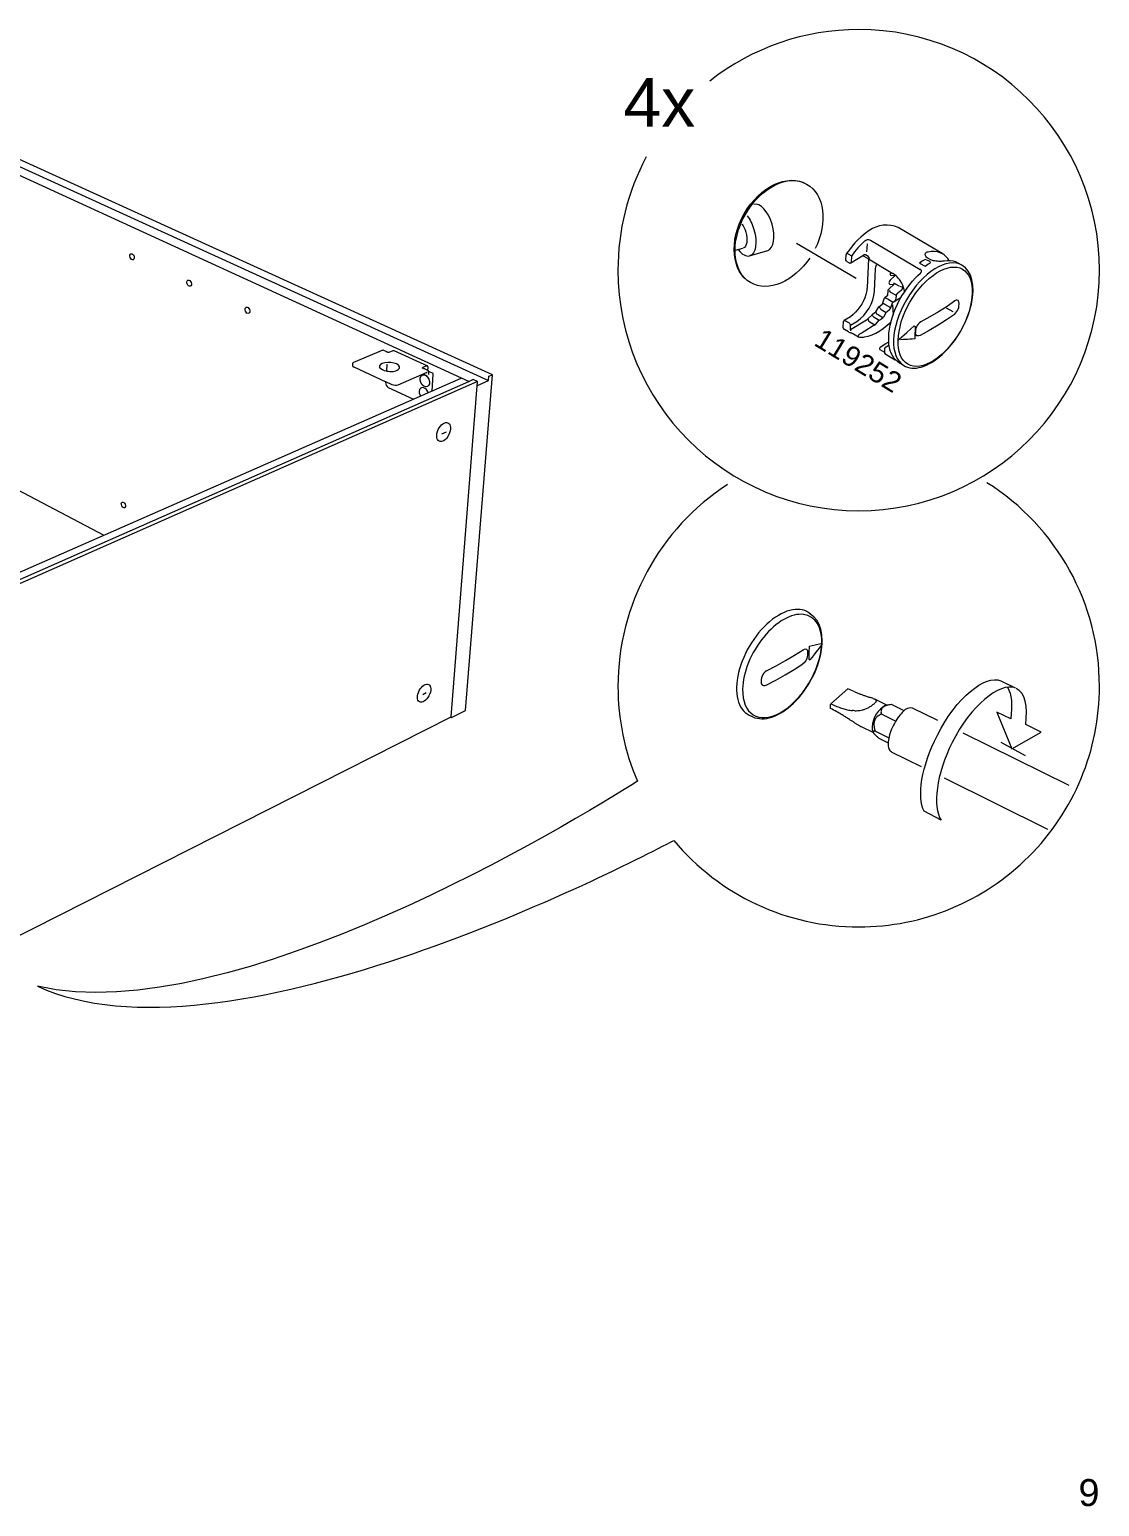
# Model space of a CAD drawing. Header units: metres. Extents: x -11.5 to 7.4, y -3.8 to 5.9.
# Drawn here: x 5.7458 to 6.094, y 0.7025 to 1.1835 of the extents above; entities that cross this region are included whole.
import ezdxf

# ---------------------------------------------------------------- set-up
doc = ezdxf.new("R2010")
doc.units = ezdxf.units.M
doc.header["$MEASUREMENT"] = 0
doc.layers.add('PDF7_Geometry_Num_Penna__7_Num_Penna__7', color=7, linetype='Continuous', lineweight=18)
doc.layers.add('PDF7_Text_Num_Penna__7_Num_Penna__7', color=7, linetype='Continuous', lineweight=18)
doc.styles.add('GENERATED_STYLE_1', font='')
doc.styles.get('GENERATED_STYLE_1').set_extended_font_data('Arial')

msp = doc.modelspace()

# ---------------------------------------------------------------- linework, layer by layer
at = {"layer": 'PDF7_Geometry_Num_Penna__7_Num_Penna__7', "color": 7, "linetype": 'Continuous', "lineweight": 18, "flags": 128}
for points in [[(5.946512704695021, 1.142033873789027, 0.1236254242440919), (5.937314878332099, 1.10516885796177, 0.4142050799623641), (6.015669007546389, 1.026814728747484, 0.4142050799623644), (6.094023136760676, 1.105168857961772, 0.4142024474527842), (6.015669007546389, 1.183521758669801, 0.1689225049096438), (5.967231462757095, 1.166758790762479)], [(6.045054385864891, 1.108368133962082), (6.04468214846834, 1.108909905222408), (6.044135463182977, 1.109545042958434), (6.043513839015803, 1.110091728243796), (6.042832018041926, 1.110567160166121), (6.028474465390195, 1.119004541154577, 0.2657861625335912), (6.019112264889785, 1.11803156419726), (6.018185971170317, 1.11740011198001), (6.017249849400777, 1.116678978805837), (6.01632232717505, 1.115874307206036), (6.015436574162139, 1.115036465937234), (6.014459911686043, 1.114025405285879), (6.013489391741244, 1.112923435171342), (6.012617152297185, 1.11178092435025), (6.011724151097344, 1.110567160166121), (6.011677467859492, 1.11052170543453), (6.011677467859492, 1.110481164727974), (6.011640612671716, 1.11039271227731), (6.011592700927604, 1.110350943064494), (6.011592700927604, 1.110264947626348), (6.011592700927604, 1.110183866213239)], [(6.018816194881305, 1.108790985816514), (6.018383760678054, 1.099539105178182), (6.018383760678054, 1.099290946913816), (6.018350591009055, 1.098913795492228), (6.018303907771203, 1.098481361288976), (6.018219140839317, 1.098066126173353), (6.018087690669578, 1.097643520020175), (6.017969385516812, 1.097221036717623, -0.1704700064880603), (6.012943689260892, 1.08999938552331), (6.010915425426886, 1.08873893810133), (6.011046875596625, 1.08873893810133), (6.011211495435363, 1.088695940382256)], [(6.019997403649564, 1.090635874616221), (6.018685358964698, 1.089247662543281), (6.018434743687813, 1.089078128679506), (6.018185602618439, 1.088908963367608), (6.012943566410264, 1.085700105018475), (6.012990372498741, 1.087218907306772), (6.015103403264634, 1.08848304024753, 0.219470880287222), (6.020844335864684, 1.098364284642471), (6.021170627127137, 1.105586058687408), (6.02125048003399, 1.106259280117473), (6.021513380373467, 1.106885818309685), (6.021632545480612, 1.107145033130384)], [(5.851275582511887, 1.075049201452122), (5.85115641740474, 1.074991461657937), (5.851061822422778, 1.074922665307421), (5.850984426528447, 1.074846497919346), (5.850943885821893, 1.074769102025015), (5.850918087190447, 1.074684335093127), (5.850884548969571, 1.074095880594952), (5.850893148513384, 1.074009885156805), (5.850926318182385, 1.073933717768733), (5.85098528648283, 1.073850179343105), (5.851061453870901, 1.073771554942513), (5.851173247940492, 1.073705215604513), (5.851291921645135, 1.073636664955248), (5.861703512192188, 1.06878775075003), (5.861686313104558, 1.06859364676107, 0.2830225421518221), (5.862564203677412, 1.066989831839633), (5.87078536756424, 1.063156892310807)], [(5.86208680614507, 1.074505587432409), (5.861933242862666, 1.072290590646999, -0.2310538122046976), (5.859718246077252, 1.073542192823908)], [(5.875137842390101, 1.071848082692422), (5.865698737397858, 1.06773123536709, -0.1787067688435858), (5.863825265352521, 1.067791432173786), (5.861703635042815, 1.06878775075003)], [(5.973016498731855, 1.035339702232222, 0.2543394732888679), (5.937314878332099, 0.9696035608065827, 0.1021142105710633), (5.943663798679845, 0.9386796012490093)], [(5.955484485906249, 0.919441438930571, 0.2230812449287682), (6.015669007546387, 0.8912484487872856, 0.414213591890545), (6.094023136760676, 0.9696038065078341, 0.2580072516296965), (6.057402593679008, 1.035928402431651)], [(6.01417342402639, 0.9679094506750907, -0.00777031389149754), (6.012146388698643, 0.9688480294571509), (6.006584940863066, 0.9639426039640071, 0.00670039709257004), (6.008130401737189, 0.9632312988399079, 0.01851152391680862), (6.009689376180166, 0.9626342447979175, 0.02181633917647114), (6.011234837054291, 0.9621563558630735, 0.0268438675324901), (6.01279626850978, 0.9618320302106333, 0.00917242232789876), (6.013598483097066, 0.9617214646473036)], [(6.015174656627668, 0.9674893015344317, 0.005733736577219299), (6.016162375660096, 0.9671072360878084, -0.00182623256707919), (6.017126753073599, 0.9667509692726304, 1.374551560082676e-05), (6.01807024588082, 0.9664377001764848)], [(6.01263803690359, 0.9588392661125003, 0.004684893892831767), (6.011599949114535, 0.9594928314424163, 0.003872938233012131), (6.010570460869291, 0.9601328832034799, 0.006227294462806767), (6.009543429636569, 0.9607446793205812, 0.01016643634390468), (6.008521312428881, 0.9613319053124973, 0.01043650347097535), (6.006480763532283, 0.9624068482893327, -0.07131515002369025), (6.006585063713695, 0.9639424811133814)], [(6.0144142112532, 0.961673552903191, 0.01698505104005802), (6.01522379687804, 0.9616919804970809, 0.02057849511075376), (6.016043210552949, 0.9617755189227086, 0.0250654141584424), (6.016975646803715, 0.9619634803803718, 0.03061263714217514), (6.017889655460589, 0.9622644644138854, 0.03230905104008503), (6.018443711783505, 0.962496652096883, 0.01103990954473413), (6.018974426487498, 0.9627681519801756, 0.01042338005877601), (6.01945108691608, 0.9630421088759853, 0.00964832280628381), (6.019892120663147, 0.9633381788844613, 0.01685524942064052), (6.020302441753735, 0.9636403914242342, -0.0004275868822411377), (6.020647652012578, 0.9639229478638596, 0.007130963762087178), (6.02096829214624, 0.9642214748848543)], [(6.030475456385243, 0.9616805553888694), (6.026364751591203, 0.9636886717202229), (6.024539191289973, 0.9634663120873004, 0.2673643559476482), (6.020058460410651, 0.9563789366271225, 0.1457438855713557), (6.020305021616878, 0.9547952692083364), (6.020534752287356, 0.9544058327241585)], [(6.024840543875364, 0.9634978846981621), (6.020871240151761, 0.965469637244242, -0.04909867430311509), (6.021158710616424, 0.9652988748742102)], [(6.023060192604476, 0.9620626208354937, 0.06420436607336437), (6.022934884966027, 0.9615282206127249, 0.05835394442880342), (6.022934884966027, 0.9609913633774365)], [(6.041445771578999, 0.9584549893546104), (6.033230750223467, 0.9625213450726937, 0.2965956427408655), (6.030226069614619, 0.9614661810466316), (6.029839090142957, 0.9611013146876379), (6.029449653658778, 0.960689765090792), (6.029066359705894, 0.9602524168625042), (6.028685522765533, 0.9597646998775851), (6.028309599850203, 0.9592487272487054), (6.027950876022505, 0.9587020419633436), (6.027603208751142, 0.9581393860966125), (6.027271512061148, 0.9575546171172142), (6.026960699977559, 0.9569465065188902), (6.026659715944046, 0.9563236538454563), (6.026391901579533, 0.9557069437033183), (6.026149885846461, 0.9550767199923289), (6.02592998322606, 0.9544587813439316), (6.025743250274653, 0.9538420712017928), (6.025582315954692, 0.9532388746285063), (6.025454551303733, 0.9526528771428486), (6.025358727815512, 0.9520840787448215), (6.025293616983772, 0.9515459930032737), (6.025262904327292, 0.9510373914119494), (6.025265361339809, 0.9505484459207718), (6.025299759515068, 0.9501024981486683), (6.025372241384362, 0.9497032336144153), (6.025470521885103, 0.949333453230385), (6.025608114586138, 0.9490214126405379), (6.025769048906097, 0.9487486842509867), (6.025964381401314, 0.9485275531243245), (6.026185512527981, 0.9483555622480297), (6.026286250041236, 0.9483039649851408)], [(6.014876375307924, 0.9574055993079691, 0.005048106535905668), (6.015647877238729, 0.9569559660170874, 0.0257721987268366), (6.01640463709442, 0.9565517874577978, -0.009300241904968934), (6.016480313079988, 0.9565102639462344), (6.020460673359926, 0.9545335973751188)], [(6.021493355721439, 0.9595417259915342, 0.04341860320237167), (6.02117025857526, 0.9591301763946882, 0.04560439076702046), (6.020909815248306, 0.958669486547473, 0.03972284138830064), (6.020725539309417, 0.9581449143747784, 0.03877549793708829), (6.020629715821199, 0.9575933150643801, 0.03186060720558568), (6.020619887771122, 0.9568660393589106, 0.02866711829295132), (6.020708340221786, 0.9561375351471826)], [(6.021947903037352, 0.9599692461697558, -0.03726984990369291), (6.02245159060365, 0.9603365695412611, -0.01052712842533746), (6.022977391282602, 0.9606486101311082), (6.027700997849378, 0.9583009346697029)], [(6.020554654088755, 0.9549783166409629, -0.09291574979353116), (6.020734016002605, 0.9550618550665941, -0.02585491200201168), (6.020960061154305, 0.9550999387606289), (6.025492020744638, 0.9528517723062198)], [(6.02061239388294, 0.9542928101483072, 0.02152481815821363), (6.020829839490826, 0.9540213102650164, 0.03403217771397189), (6.02120944792493, 0.9536392448183939, 0.01550794827082664), (6.021650481672001, 0.9532252382090274, 0.0008577562511865888), (6.022381688597497, 0.952616513357575), (6.025268678306709, 0.9511853035655626)]]:
    msp.add_lwpolyline(points, format="xyb", dxfattribs=at)
for points in [[(5.717925159291481, 1.150143366456892), (5.895167899843242, 1.069197089035609)], [(5.896446652008487, 1.071097219666775), (5.719109316474761, 1.151821137455134)], [(5.715598245585856, 1.148354538492813), (5.888871682414015, 1.068891068126432)], [(5.975572528854828, 1.111618761524031), (5.977939860416383, 1.112330066648129)], [(5.980175618957571, 1.109821702568015), (5.98605893543307, 1.111588294568801)], [(5.995389317621367, 1.11395882024663), (6.014818144111238, 1.102541083073259)], [(6.017706976579841, 1.114740395928758), (6.016538667127302, 1.113596656601405), (6.015399841824989, 1.112412376567498), (6.014294186191671, 1.111102788895149), (6.013291725084132, 1.10971334831595), (6.013193444583395, 1.10777599394513)], [(6.017706730878588, 1.114740273078131), (6.017969631218065, 1.114947890635943), (6.018265701226543, 1.115078112299423), (6.018566685260057, 1.115121110018495), (6.018897153443788, 1.11516287923131), (6.019198137477304, 1.115078112299423), (6.019485607941967, 1.114947890635943), (6.035693291020111, 1.105412225051727)], [(6.018389043254968, 1.113745183008148), (6.018250222047675, 1.1111726909013)], [(6.038262957562562, 1.111144803809216), (6.039287531782769, 1.111319251698029), (6.040244538158715, 1.111319251698029), (6.041184345447032, 1.111192715553326), (6.042023415222095, 1.110938414757664), (6.042831772340673, 1.110567405867374)], [(6.011508671099474, 1.108494670106784), (6.011592209525102, 1.110183866213239)], [(6.01175830357135, 1.108027960578899), (6.01175830357135, 1.108072186804232), (6.011723905396092, 1.108072186804232), (6.011678450664499, 1.108072186804232), (6.011678450664499, 1.108113956017046), (6.011640366970463, 1.108113956017046), (6.011640366970463, 1.10815572522986), (6.011640366970463, 1.108193808923896), (6.011592455226351, 1.108193808923896), (6.011592455226351, 1.10823680664297), (6.011559285557354, 1.10823680664297), (6.011559285557354, 1.108278575855785), (6.011559285557354, 1.108322802081116), (6.011559285557354, 1.108368256812708), (6.011508916800725, 1.108368256812708), (6.011508916800725, 1.108411254531782), (6.011508916800725, 1.108453023744596), (6.011508916800725, 1.10849479295741)], [(6.011757935019471, 1.108027592027021), (6.012562606619275, 1.107558302635992), (6.012616660894682, 1.107558302635992), (6.012616660894682, 1.107517761929437), (6.012647373551161, 1.107517761929437), (6.012694056789012, 1.107517761929437), (6.012727226458013, 1.107517761929437), (6.0127788237209, 1.107517761929437), (6.0127788237209, 1.107474764210364), (6.01281322189616, 1.107474764210364), (6.012858676627749, 1.107474764210364), (6.01291027389064, 1.107517761929437), (6.012943443559639, 1.107517761929437), (6.01299012679749, 1.107517761929437), (6.013024524972749, 1.107517761929437), (6.013024524972749, 1.107558302635992), (6.013074893729378, 1.107558302635992), (6.016999971227646, 1.109968631916621)], [(6.01272759500989, 1.110141851299172), (6.012104742336458, 1.110522688239537)], [(6.013291479382879, 1.109713594017201), (6.013160029213143, 1.109803274974126), (6.013024893524625, 1.10992735410631), (6.012859045179628, 1.110051433238493), (6.01272759500989, 1.110142342701676)], [(6.016999479825143, 1.109969123319123), (6.017033878000401, 1.109969123319123), (6.017084246757031, 1.109884356387236), (6.017165328170142, 1.109803274974126), (6.01729677833988, 1.109713594017201), (6.018816440582558, 1.108790985816513)], [(6.016999848377022, 1.109969123319123), (6.017410169467608, 1.110227109633564)], [(6.017411029421988, 1.110226618231061), (6.017466312203656, 1.110226618231061), (6.017542479591727, 1.110265930431355), (6.017622332498577, 1.110265930431355), (6.017707099430465, 1.110265930431355), (6.017838549600205, 1.110226618231061), (6.017969999769941, 1.110183620511987), (6.018087936370829, 1.110091482542543), (6.018515456549043, 1.109802783571622), (6.018896293489409, 1.109423175137517), (6.019243960760775, 1.108990740934265)], [(6.018816809134437, 1.108790985816513), (6.026827898450936, 1.104057551199663)], [(6.037293543273396, 1.108574400163009), (6.036374620591486, 1.108071941102979), (6.035480268034759, 1.10747488706099)], [(6.035480513736012, 1.107474518509111), (6.03725939079939, 1.106467143376535), (6.038131630243452, 1.10705928339349), (6.039024754293917, 1.107558056934741)], [(6.037293543273396, 1.110350574512617), (6.037378310205284, 1.110566791614243), (6.037458163112134, 1.110722811909167), (6.037589613281876, 1.11089603129172), (6.037759147145648, 1.110979569717347), (6.037971678728498, 1.111102420343271), (6.038262834711935, 1.111144189556086)], [(6.038940110212655, 1.10798361150294), (6.037293911825273, 1.108574523013635)], [(6.038318731746731, 1.108952411538978), (6.037971064475368, 1.109207940840899), (6.037725363223519, 1.109422929436265), (6.037555829359743, 1.109672316206891), (6.037377695952156, 1.10988361928348), (6.037344526283155, 1.110091236841292), (6.037294157526526, 1.110350451661991)], [(6.038690600591405, 1.108748356649317), (6.038318363194854, 1.108952288688352)], [(6.041303019151679, 1.108027960578899), (6.040803017104166, 1.108072186804232), (6.040342327256951, 1.10815572522986), (6.039918492597511, 1.10823680664297), (6.039490972419298, 1.108368256812708), (6.039110135478934, 1.108536562170225), (6.038691214844533, 1.108747865246814)], [(6.039025368547046, 1.107558302635992), (6.038940601615158, 1.107983365801689)], [(6.043513470463926, 1.108114324568923), (6.043165803192561, 1.108028329130777), (6.042831649490047, 1.108028329130777), (6.042535579481571, 1.107984102905444), (6.042153514034947, 1.107984102905444), (6.0417812766384, 1.107984102905444), (6.041303387703556, 1.108028329130777)], [(6.048060417830623, 1.10747488706099), (6.047252060712044, 1.107856952507614), (6.046414219443241, 1.108114938822053), (6.045485468711256, 1.108236560941718), (6.044517405778976, 1.108236560941718), (6.043513716165176, 1.108114938822053)], [(6.049279833143542, 1.106763459086264), (6.048059926428119, 1.107474764210364)], [(6.017597148120263, 1.083419874550701), (6.018765457572801, 1.083671718333845), (6.019997649350817, 1.084104152537097), (6.021216327559982, 1.084648380809941), (6.022491517057073, 1.0853609144403), (6.023711423772498, 1.086255266997025), (6.024976785219515, 1.08726632764838), (6.026200377453717, 1.088367069256658), (6.026229861603937, 1.088564858764396), (6.026658610288411, 1.089959213368632), (6.027122985654406, 1.091357253491647), (6.027683184508618, 1.092706153364292), (6.028309722700831, 1.094099279462268), (6.028986629649673, 1.095451864853692), (6.029739703986586, 1.096766366551078), (6.030549289611423, 1.098026813973056), (6.031395730424041, 1.099290946913816), (6.03228025493069, 1.100467855910166), (6.033204091637641, 1.101568597518444), (6.034045618425219, 1.102537888956984), (6.034935056956908, 1.103432241513711), (6.035824495488599, 1.104227085063439)], [(6.025904307445241, 1.101869827253211), (6.025688090343612, 1.101567614713438), (6.025573839261506, 1.10127277321122), (6.025476787267024, 1.100979160215261), (6.025573839261506, 1.100767857138673), (6.025688090343612, 1.10064132099397), (6.027122985654406, 1.100428789411122)], [(6.027682693106113, 1.103473887875899), (6.025903816042735, 1.101869458701332)], [(6.026200377453717, 1.104434211218747), (6.026035757614979, 1.104146740754084), (6.025954676201867, 1.103855584770645), (6.025954676201867, 1.103601283974982), (6.026035757614979, 1.103473519324021), (6.026200377453717, 1.103385066873355), (6.027635272764508, 1.103515288536834)], [(6.03058651335108, 1.098240696912792), (6.030455063181341, 1.09887214913004), (6.030285529317565, 1.099497458815993), (6.030036142546942, 1.100213677965129), (6.029693389300611, 1.10089058491397), (6.029499285311653, 1.101272650360594), (6.029392405267098, 1.101404100530332), (6.029367835141914, 1.10148886746222), (6.029203215303175, 1.101783708964438), (6.028901002763403, 1.102157174867247), (6.028554563998298, 1.102579781020425), (6.028224095814561, 1.102961846467048), (6.027851858418012, 1.103300914194599), (6.027471021477648, 1.103638753415889), (6.027123354206283, 1.103889368692774), (6.026827284197806, 1.104057674050289)], [(6.036124373866478, 1.104735932356015), (6.036124373866478, 1.104910380244828), (6.03607400510985, 1.105029545351973), (6.036027321871998, 1.10511676929638), (6.03594255494011, 1.105248219466119), (6.035862702033262, 1.105328072372969), (6.035693168169486, 1.105412839304856)], [(6.035824495488599, 1.104226716511561), (6.035909262420487, 1.104311483443448), (6.035942432089485, 1.104397478881595), (6.035994029352375, 1.104484702826), (6.036073882259226, 1.104568241251629), (6.036124251015854, 1.104650551170997), (6.036124251015854, 1.104736546609145)], [(6.023961179095, 1.095789704074982), (6.024091400758479, 1.096085774083459), (6.024333416491551, 1.096333932347825), (6.025095090372279, 1.097008382284147), (6.025226540542016, 1.098406422407162)], [(6.02522678624327, 1.098406299556536), (6.02530663915012, 1.098697455539976), (6.025477401520154, 1.098951756335639), (6.025687476090484, 1.099209742650079)], [(6.025573593560253, 1.09848185269148), (6.025824208837138, 1.098241065464668), (6.026035511913728, 1.097983079150229), (6.026229615902686, 1.097860228524305)], [(6.027122985654406, 1.100429035112373), (6.025688090343612, 1.099210356903209)], [(6.02622949305206, 1.097860719926808), (6.027932202727365, 1.096848430769195), (6.028008370115439, 1.097139586752635), (6.028174218460437, 1.097430742736075), (6.028389207055804, 1.097643274318924)], [(6.027122985654406, 1.100931617023029), (6.027089815985406, 1.100931617023029), (6.027039447228777, 1.10097952876714), (6.027005049053518, 1.10097952876714), (6.026958365815668, 1.10097952876714)], [(6.027419915617264, 1.100767365736169), (6.027254067272267, 1.100594146353616), (6.027122617102528, 1.100429526514878)], [(6.028821764109681, 1.099929893019245), (6.027122739953153, 1.100931125620526)], [(6.027419424214761, 1.09515923466274), (6.027635641316387, 1.095408621433366), (6.027801489661384, 1.095704691441843), (6.027851858418012, 1.095954078212468), (6.027931711324863, 1.096848430769195)], [(6.029693389300611, 1.099755936532937), (6.029824839470351, 1.09967116960105), (6.029904692377201, 1.099415640299127), (6.029824839470351, 1.099120798796911), (6.029663905150391, 1.098778045550582), (6.029447688048764, 1.098536029817512), (6.0283887156533, 1.097642905767045)], [(6.028901494165908, 1.099929893019245), (6.029693880703116, 1.099755445130432)], [(6.030633933692686, 1.098155561429026), (6.030586021948576, 1.09819733064184), (6.030586021948576, 1.098240328360913)], [(6.03058651335108, 1.098109983846808), (6.03058651335108, 1.0981554385784), (6.03058651335108, 1.098240205510288)], [(6.020162514890806, 1.090382679476193), (6.020081433477698, 1.090512901139672), (6.019997895052068, 1.090635751765595), (6.020081433477698, 1.090720518697482), (6.020162514890806, 1.090810199654407), (6.021250971436492, 1.091573102041395), (6.022195692749849, 1.093172617190924)], [(6.022440902599195, 1.093007260248431), (6.022309452429454, 1.093088341661542), (6.022195201347346, 1.093173108593429), (6.022359821186082, 1.093346327975981), (6.022491271355822, 1.093464264576868), (6.023410194037732, 1.094185397751042), (6.023960564841872, 1.095789826925608)], [(6.022440534047314, 1.09300762880031), (6.022601468367274, 1.092748413979609), (6.022788201318679, 1.092540796421798), (6.022982305307639, 1.092367577039245)], [(6.022982551008891, 1.092368068441749), (6.024629977902533, 1.091398777003208), (6.02479459774127, 1.091573224892022), (6.024929733429785, 1.091732930705722)], [(6.024417569170309, 1.093884536568154), (6.024171867918461, 1.094013529725374), (6.023875797909984, 1.094141294376335), (6.023625182633099, 1.094185520601667), (6.023410194037732, 1.094185520601667)], [(6.025227154795148, 1.095704445740592), (6.024977768024522, 1.095830981885293), (6.024714867685045, 1.095953832511216), (6.024417569170309, 1.096042284961882), (6.024388085020085, 1.096213047331917), (6.024334030744679, 1.096334669451581)], [(6.026120647397491, 1.092922370465918), (6.024417937722186, 1.093884290866902)], [(6.024929856280409, 1.091733422108226), (6.025687844642361, 1.092287478431142)], [(6.025227031944519, 1.095705182844347), (6.026907628507161, 1.094732205887029), (6.027419915617264, 1.095159726065244)], [(6.025688213194242, 1.09228723272989), (6.025954799052496, 1.092584531244627), (6.026120647397491, 1.092922370465918), (6.026527282969299, 1.094141048675084)], [(6.026526668716171, 1.094141294376335), (6.026708487642539, 1.094479133597626), (6.026907505656537, 1.094732205887029)], [(6.026623352158772, 1.093884536568154), (6.026873967435657, 1.090555284605615)], [(6.027208121138171, 1.094993140616491), (6.029447688048764, 1.096334669451581)], [(6.029447442347513, 1.09633442375033), (6.029532209279399, 1.096376192963143)], [(6.029532577831279, 1.09637631581377), (6.029499408162277, 1.096334546600955), (6.02944781089939, 1.096334546600955)], [(6.048327863643257, 1.094329624385876), (6.04829469397426, 1.094829626433388), (6.048166929323299, 1.095106040341716), (6.048001080978301, 1.095312429393267), (6.047761522257751, 1.095394739312637), (6.047422454530199, 1.095355427112342), (6.046999848377022, 1.095151495073307), (6.044408928676285, 1.093332077303375), (6.041690244324588, 1.091601111984106), (6.038847480840708, 1.089907001852615), (6.035917493412422, 1.088311172221862)], [(6.044120475406615, 1.092924827478437), (6.046264218828988, 1.09164349545005)], [(6.046813361126869, 1.090741034752012), (6.047211397154863, 1.091112043642303), (6.047550464882413, 1.091527278757926), (6.047839163853332, 1.09197322653003), (6.04803941037359, 1.092474457083799), (6.048212629756142, 1.093008857306568), (6.048294939675511, 1.093542029023078), (6.04832810934451, 1.093954807126182), (6.04832810934451, 1.09432950153525)], [(6.010615547049005, 1.086634752580505), (6.01067451534945, 1.088323948686958)], [(6.010674269648199, 1.088323334433829), (6.010674269648199, 1.088367560659163), (6.010674269648199, 1.088400730328161), (6.010700068279641, 1.088400730328161), (6.010700068279641, 1.088442499540975), (6.010700068279641, 1.08848304024753), (6.010700068279641, 1.088527266472862), (6.010754122555049, 1.088527266472862), (6.010754122555049, 1.088565350166898), (6.010805719817935, 1.088565350166898), (6.010805719817935, 1.088608347885972), (6.010805719817935, 1.0886587166426), (6.010830289943121, 1.0886587166426), (6.010885572724787, 1.088696800336638), (6.010915056875008, 1.088696800336638), (6.010915056875008, 1.088738569549452)], [(6.012990618199993, 1.087218415904268), (6.01294393496214, 1.087432175993377), (6.012812484792404, 1.08768647678904), (6.012647864953665, 1.087854782146556), (6.011211741136615, 1.088696308934135)], [(6.020924680174039, 1.087307728309317), (6.020675293403414, 1.087134508926764), (6.020379223394938, 1.086969889088025), (6.017677738130869, 1.085317548169348)], [(6.018685358964698, 1.089247662543281), (6.018732042202547, 1.088989676228841), (6.018849978803436, 1.088696063232882), (6.019028112211025, 1.088483531650033), (6.019244329312651, 1.088323825836333)], [(6.019243837910148, 1.088323334433829), (6.020924434472787, 1.087307359757438)], [(6.020162883442685, 1.090382556625567), (6.0202980191312, 1.090174939067754), (6.020462638969938, 1.089958721966128), (6.020675170552787, 1.089796559139909)], [(6.020674556299658, 1.089797173393038), (6.022360066887334, 1.088824196435722), (6.022406750125187, 1.088865965648535), (6.022491517057073, 1.088948275567904)], [(6.020925048725916, 1.087308096861194), (6.021056498895657, 1.087389178274303), (6.021141265827543, 1.087472716699931), (6.02235994403671, 1.088824073585095)], [(6.021814241556354, 1.090678872335294), (6.021598024454727, 1.090853320224107), (6.02143217610973, 1.091060937781917), (6.021301954446251, 1.091318924096359), (6.021251585689622, 1.091573224892021)], [(6.023495083820245, 1.089667565982689), (6.021814487257608, 1.090678626634043)], [(6.022491517057073, 1.088947784165401), (6.023495206670873, 1.089667688833314)], [(6.023494715268367, 1.089666951729559), (6.023660563613367, 1.089841399618371), (6.023842382539733, 1.089999876925813), (6.024629855051904, 1.091399145555086)], [(6.02547691011765, 1.081859794452093), (6.025442511942392, 1.08215463595431), (6.025442511942392, 1.08338314221355), (6.025523593355503, 1.084606734447752), (6.025688213194242, 1.085916322120101), (6.025954799052496, 1.087218538754895), (6.026200500304343, 1.088367192107285)], [(6.035917370561798, 1.088311909325618), (6.035416140008026, 1.087980212635624), (6.035050045142773, 1.087606746732814), (6.034725719490336, 1.087148513898119), (6.034468961682153, 1.0866939665822), (6.034257658605565, 1.086159566359431), (6.034180262711232, 1.085625166136661), (6.034180262711232, 1.085212388033557), (6.034142179017195, 1.084847521674562)], [(6.046813852529374, 1.090741771855767), (6.044198362703451, 1.088969037323685), (6.041479678351754, 1.087190160260306), (6.038645514411689, 1.085542733366666), (6.035706927439588, 1.08389039244799), (6.035256065642448, 1.083722087090473), (6.034842059033084, 1.083722087090473), (6.034548446037128, 1.083811768047398), (6.034353113541906, 1.084053783780469), (6.034179894159355, 1.084387937482981), (6.034143038971578, 1.084847398823936)], [(6.011046875596625, 1.085827255416307), (6.010915425426886, 1.085872710147898), (6.010830658494998, 1.085956248573527), (6.010806088369815, 1.086080327705711), (6.010699208325258, 1.086165094637598), (6.010674638200076, 1.086295316301077), (6.01061566989963, 1.086418166927), (6.01061566989963, 1.086463621658592), (6.01061566989963, 1.086494334315073), (6.01061566989963, 1.086553302615517), (6.01061566989963, 1.086634384028627)], [(6.012346758069524, 1.085022338115253), (6.011046998447251, 1.085827009715054)], [(6.012486439231203, 1.084977866188669), (6.012431156449535, 1.084977866188669), (6.012401672299315, 1.084977866188669), (6.012401672299315, 1.085022092414001), (6.012346389517647, 1.085022092414001)], [(6.012485947828697, 1.084977866188669), (6.012648110654919, 1.084902927306854), (6.012859413731505, 1.084864843612818), (6.013108800502131, 1.084769020124598), (6.013291847934758, 1.084691624230265), (6.013404870510609, 1.084648626511193), (6.013574404374383, 1.084606857298378), (6.013621087612234, 1.084566316591824), (6.013705854544122, 1.084520861860232), (6.013752537781976, 1.084520861860232), (6.013870474382861, 1.084442237459641), (6.013968754883598, 1.084390640196752), (6.015602668208389, 1.083420120251952), (6.015649351446239, 1.083420120251952)], [(6.012943566410264, 1.085700105018475), (6.012943566410264, 1.085574797380033), (6.012943566410264, 1.085404035009998)], [(6.015894806996837, 1.084267666720201), (6.015733872676874, 1.0841411305755), (6.015602422507136, 1.083971596711725), (6.01551765557525, 1.08380206284795), (6.01551765557525, 1.083671841184471), (6.01551765557525, 1.083504764333214), (6.015602422507136, 1.083419997401327)], [(6.015649474296865, 1.083420120251952), (6.015975028455564, 1.083383265064175), (6.016322695726927, 1.083332896307547), (6.016619994241665, 1.083332896307547), (6.016919749768919, 1.083332896307547), (6.017248989446395, 1.083383265064175), (6.017596656717759, 1.083420120251952)], [(6.017677615280242, 1.085317425318721), (6.016784491229776, 1.084768283020843), (6.015895052698088, 1.084268280973332)], [(6.028389329906428, 1.082621099780943), (6.028770166846792, 1.082413482223132)], [(6.028858373596208, 1.082696038662758), (6.031341184746129, 1.084847153122686), (6.033724486889053, 1.086983525507502)], [(6.034064537421614, 1.086775662248439), (6.034064537421614, 1.086039786999155), (6.034014168664983, 1.085372708100387), (6.03396871393339, 1.08475599795825), (6.03396871393339, 1.084144201841148), (6.033936772770652, 1.083477122942382), (6.033886404014021, 1.082783016905911), (6.033066990339108, 1.082695792961506), (6.032289345877011, 1.082655252254949), (6.031585411790466, 1.082612254535877), (6.030877792185146, 1.082570485323063), (6.030103833241823, 1.082528716110248), (6.029230365291506, 1.082491860922471)], [(6.033724978291557, 1.086983156955625), (6.034064046019108, 1.086775539397814)], [(5.860808545382332, 1.079123911012767), (5.851275336810634, 1.075048955750869)], [(5.861047244148502, 1.079131650602201), (5.860978447797985, 1.079157449233644), (5.860894909372357, 1.079147621183569), (5.860808913934209, 1.079124279564645)], [(5.861046875596625, 1.079132264855329), (5.862010024503869, 1.078697373639559), (5.862019852553942, 1.078690002602004), (5.86203582313531, 1.078681403058189), (5.862044422679126, 1.078670346501856), (5.862053022222941, 1.078662975464301)], [(5.862010638756997, 1.078697373639559), (5.861967641037923, 1.078705973183374), (5.861951670456556, 1.078690002602004), (5.861951670456556, 1.078662975464301), (5.861967641037923, 1.078619977745227), (5.862019238300814, 1.078578208532413), (5.86208680614507, 1.078543810357155), (5.862155602495589, 1.078509412181895)], [(5.862053267924193, 1.078662606912422), (5.862044668380378, 1.078560640892905)], [(5.862053267924193, 1.078663221165552), (5.862113464730896, 1.078603024358849), (5.86215523394371, 1.078509657883147), (5.862249828925671, 1.078466660164073)], [(5.862248846120663, 1.078466905865325), (5.862343441102626, 1.078432507690066), (5.862445407122143, 1.078407937564882), (5.862555972685474, 1.078399338021068), (5.862675137792619, 1.078399338021068), (5.862777103812137, 1.078415308602437), (5.862861870744023, 1.078448478271437), (5.864192343022781, 1.079020962188244)], [(5.864191728769651, 1.07902071648699), (5.86424332603254, 1.078996146361805), (5.864302294332981, 1.078986318311732), (5.864362491139685, 1.078970347730361)], [(5.864362245438434, 1.078969856327859), (5.875282437576812, 1.073950179752606), (5.875206270188741, 1.073968607346495), (5.875122731763113, 1.073974749877792)], [(6.022576038287708, 1.079288899403383), (6.022491271355822, 1.07937366633527), (6.022491271355822, 1.079548114224083), (6.022525669531079, 1.079704134519005), (6.022576038287708, 1.079830670663707), (6.02268660385104, 1.08000511855252), (6.02281805402078, 1.080127969178442)], [(6.022575792586457, 1.079289390805886), (6.024041400553729, 1.078396266755419), (6.024041400553729, 1.078354497542604), (6.024041400553729, 1.078315185342309), (6.024041400553729, 1.078272187623235), (6.024041400553729, 1.078230418410422), (6.024091769310358, 1.078230418410422), (6.024091769310358, 1.078188649197608), (6.024091769310358, 1.078144422972275), (6.024124938979357, 1.078144422972275), (6.024124938979357, 1.078112481809535), (6.024124938979357, 1.07805719902787), (6.024172850723469, 1.07805719902787), (6.024172850723469, 1.078014201308796), (6.024223219480096, 1.078014201308796), (6.024223219480096, 1.077973660602241), (6.024256389149096, 1.077973660602241), (6.024303072386948, 1.077973660602241), (6.024303072386948, 1.077938033920724), (6.024223219480096, 1.078014201308796), (6.024223219480096, 1.078188649197608)], [(6.022817808319527, 1.08012747777594), (6.023660563613367, 1.080682762605115), (6.024519289488573, 1.081274902622069)], [(6.024040909151227, 1.078396266755419), (6.024040909151227, 1.078438035968232), (6.024040909151227, 1.078483490699825), (6.024040909151227, 1.078526488418898), (6.024092506414114, 1.078568257631713), (6.024092506414114, 1.078612483857045), (6.024092506414114, 1.07865425306986), (6.024125676083115, 1.07865425306986)], [(6.024223219480096, 1.078188157795104), (6.024091769310358, 1.078354006140102), (6.024091769310358, 1.078527225522655), (6.024124938979357, 1.078653761667355)], [(6.024091892160984, 1.07865425306986), (6.024125061829984, 1.078692336763895), (6.024125061829984, 1.078778332202043)], [(6.024125430381861, 1.07865425306986), (6.024125430381861, 1.078692336763895), (6.024125430381861, 1.078734105976711), (6.024125430381861, 1.078778332202043)], [(6.024125553232487, 1.078778332202043), (6.024172236470339, 1.079498236869957), (6.024172236470339, 1.079627230027177), (6.024223833733226, 1.079747623640584), (6.024257003402226, 1.079877845304063), (6.024302458133818, 1.079961383729691), (6.024388453571964, 1.080085462861873), (6.024473220503852, 1.080169001287502), (6.024604670673591, 1.080215684525354)], [(6.02430356378945, 1.077937788219471), (6.027584904007879, 1.075999205342391), (6.027122985654406, 1.076583974321789), (6.026658610288411, 1.077346876708776), (6.026229861603937, 1.078145405777283), (6.025954676201867, 1.079036072815231), (6.025688090343612, 1.080005364253771), (6.025523470504876, 1.081020110423903), (6.025476787267024, 1.081860408705221)], [(6.024519658040452, 1.081274411219566), (6.025476664416399, 1.081817410986149)], [(6.024604179271087, 1.080215684525354), (6.025573470709627, 1.080845908236342)], [(5.873819409472684, 1.073142682588407), (5.873743242084613, 1.073184451801223), (5.873691644821722, 1.073236049064109), (5.873674445734094, 1.073287646326999), (5.873683045277907, 1.073338015083627), (5.873723585984465, 1.073381012802701), (5.873792382334981, 1.073424010521774)], [(5.873791890932477, 1.073423396268643), (5.873767320807294, 1.073167866966723)], [(5.875122363211233, 1.074001654164868), (5.873791890932477, 1.073423027716767)], [(5.875446566013046, 1.072512090325541), (5.874535014368693, 1.072928553947422), (5.874450247436805, 1.072962952122682), (5.874355652454843, 1.072980151210311), (5.87426105747288, 1.072998578804199), (5.87416891950344, 1.07301454938557), (5.874073096015216, 1.07303051996694), (5.873979729539515, 1.073066146648457)], [(5.875504428657859, 1.073406074330389), (5.875504428657859, 1.073559637612793), (5.875479858532673, 1.073687402263754), (5.875438089319859, 1.0738065673709), (5.875370521475602, 1.073891334302789), (5.875282069024935, 1.073950302603231)], [(5.875515608064816, 1.072485923142218), (5.875446811714298, 1.072511721773663), (5.875504551508483, 1.073406074330389)], [(6.028935155237411, 1.074894286812832), (6.028258248288569, 1.07536357620386), (6.027635395615135, 1.075952030702036), (6.027585026858503, 1.075998713939888)], [(6.030337003729827, 1.07409772335434), (6.028935278088035, 1.074893795410328)], [(5.88618850189321, 1.069921539176682), (5.699449407957527, 0.9878204658717129)], [(5.888652025494862, 1.068796104592592), (5.702991560054791, 0.9869137054017685)], [(5.891557197096713, 1.068890945275808), (5.70430090202589, 0.9861633337786255)], [(5.875395214451412, 1.070569821929682), (5.874423466000353, 1.07101208418301), (5.874354669649836, 1.071063681445897), (5.874294472843131, 1.071132477796414), (5.874244104086504, 1.071216016222042), (5.874217076948803, 1.071319210747818), (5.874202334873692, 1.071439604361223)], [(5.87509717883292, 1.071830269351662), (5.875224943483882, 1.07177130105122)], [(5.875224943483882, 1.071770809648715), (5.875224943483882, 1.071813807367789), (5.875206515889992, 1.071839605999233), (5.875173346220993, 1.071854348074343), (5.875137719539474, 1.071848205543048)], [(5.875515239512939, 1.072485308889089), (5.875439072124866, 1.072503736482978), (5.875359219218016, 1.072493908432904), (5.875275680792388, 1.072468109801459)], [(5.875677156637908, 1.072076830557892), (5.875677156637908, 1.072187396121222), (5.875659957550278, 1.072290590646999), (5.875625559375019, 1.072375357578887), (5.875572733605869, 1.072435554385589), (5.875514993811686, 1.072485923142218)], [(5.875668802795344, 1.072000417468566), (5.875617205532455, 1.071215401968913), (5.875617205532455, 1.0711736327561), (5.875633176113825, 1.071147834124655), (5.875660203251529, 1.071131863543284), (5.875693372920528, 1.071139234580841)], [(5.876970528027634, 1.071575722854749), (5.875997551070316, 1.072016756601816), (5.875905413100872, 1.072041326726999), (5.875804675587617, 1.072041326726999), (5.875685510480471, 1.072008157058001)], [(5.876792271769418, 1.065788475568723), (5.877191536303673, 1.071225844272116)], [(5.877191782004921, 1.071225598570865), (5.877159840842184, 1.071343535171751), (5.877115614616848, 1.071446729697527), (5.877055417810148, 1.071524125591861), (5.876970650878258, 1.071575722854749)], [(5.882842419394919, 0.9596330040065952), (5.883163059528579, 0.9594634701428211), (5.88770484716899, 0.9617632338601174), (5.896446897709737, 1.071096605413644)], [(5.883018832893747, 0.9597266161835494), (5.891556951395462, 1.068890453873303)], [(5.890235078660519, 1.069495616056605), (5.888651534092359, 1.068796595995096)], [(5.891557197096713, 1.068890945275808), (5.890235324361772, 1.069495370355353)], [(5.891625624895353, 1.067630620704453), (5.89516740844074, 1.069196966184983)], [(5.895167776992617, 1.069197457587487), (5.895270971518393, 1.070575841610353)], [(5.895270848667767, 1.07057535020785), (5.896446529157858, 1.071097465368027)], [(5.8914623564135, 1.067707402345655), (5.891625747745977, 1.067631234957582)], [(5.879983562479042, 1.051833381567519), (5.881492168165391, 1.052493089428731)], [(5.717370243014182, 1.046484465314791), (5.770022792778922, 1.018846760000683)], [(5.985692840567815, 0.9746290113612526), (5.988821846010099, 0.9762518681297081), (5.991862399001715, 0.9779693198801258), (5.994761673773521, 0.9797309978558735), (5.997586009663515, 0.981535673550697), (5.997982817185248, 0.9817518906523235), (5.998318199394019, 0.9817948883713967), (5.998631468490125, 0.9817076644269909), (5.998852599616789, 0.9814865333003269), (5.998993877836602, 0.9811351805101847), (5.99902827601186, 0.9806474635252664), (5.99902827601186, 0.980259255547347), (5.998993877836602, 0.9798182218002811), (5.998941052067453, 0.9792395953521789), (5.998767832684901, 0.9787150231794834), (5.998543016039457, 0.9781843084754911), (5.998234660968391, 0.9777481887534618), (5.997894364734581, 0.977307155006395), (5.997449645468739, 0.9769103474846599)], [(5.999510341867985, 0.9826742531517603), (5.999474715186468, 0.9805587653733498), (5.999386262735802, 0.978499788882865), (5.999735158513424, 0.9782835717812386)], [(5.999509727614855, 0.9826741303011337), (6.001482708667195, 0.9830709378228679), (6.003345124156203, 0.983513200076195)], [(6.00373333213412, 0.9832877691776245), (6.003031855060094, 0.9823651609769364), (6.002374604211402, 0.9815359192519484), (6.001760351081781, 0.9807361616771839), (6.001191552683755, 0.9799904583778245), (6.000520788266209, 0.9791526171090243), (5.999734544260297, 0.9782828346774828)], [(6.003344632753697, 0.9835127086736906), (6.003732840731617, 0.9832878920282493)], [(5.983888287723621, 0.971024819697897), (5.983937427973988, 0.9705383312192382), (5.984113104369062, 0.9701857499228357), (5.98438706126487, 0.9699609332773953), (5.98469541633594, 0.9698319401201765), (5.985092223857675, 0.9698319401201765), (5.985578712336332, 0.9700051595027279), (5.988738430435099, 0.9716366158149983), (5.991724929151307, 0.9733454680215994), (5.994681943717294, 0.9751059174910903), (5.997449768319363, 0.976910593185913)], [(5.985693700522198, 0.9746291342118791), (5.985217040093614, 0.9742765529154767), (5.984783377384101, 0.973878516887484), (5.984471336794254, 0.973433797621639), (5.984197379898443, 0.9729559086867949), (5.983994676365668, 0.9724264224890629), (5.983936936571485, 0.9718539385722575), (5.983887796321115, 0.971416590343968), (5.983887796321115, 0.9710246968472704)], [(5.873781694330527, 0.9669615352454617), (5.874918062620324, 0.9675757883750817)], [(6.061937255983112, 0.971366344437965), (6.066630149893406, 0.9690837798082992)], [(5.704203972882036, 0.8691837392675907), (5.883019201445626, 0.959727107586053)], [(6.065146728585376, 0.9590490949815802), (6.060677422814264, 0.9611940669102115), (6.06555827818222, 0.9492431580203293), (6.075037432478512, 0.9546989543176121), (6.070012841878224, 0.9571645663799062)], [(6.08413157291316, 0.9373279986625933), (6.049659687278901, 0.9543894935909094)], [(6.026286127190613, 0.9483035964332638), (6.035987641119824, 0.9434817093657504)], [(6.061896101023429, 0.9514372701993317), (6.069796624776597, 0.9470601023976624)], [(6.043456467773497, 0.9397706376578387), (6.077068399026286, 0.9230666380509609)], [(6.042456832230355, 0.9260111218531071), (6.037010863983145, 0.9289017970810969)]]:
    msp.add_lwpolyline(points, dxfattribs=at)
at = {"layer": 'PDF7_Geometry_Num_Penna__7_Num_Penna__7', "color": 7, "linetype": 'Continuous', "lineweight": 18}
for centre, radius, start, end in [((6.017611356041604, 0.9584005428023161), 0.007787548309694969, 69.03072027993232, 73.03610761669164), ((6.020157424106792, 0.9652671955431478), 0.00129828643808505, 322.645176906015, 334.904859728727), ((6.021071634481038, 0.9649376252881963), 0.0003115347782536304, 355.7157888212095, 35.72135701221865), ((6.024617570946784, 0.9614593708033912), 0.001667581570707455, 133.2285264155553, 146.4067602921922), ((6.02548060878914, 0.9603768010699678), 0.00306466177101683, 114.8717562362253, 123.2067550557521), ((6.026569062670303, 0.9577434074136129), 0.005904645734482905, 100.697908280663, 107.4238653437781), ((5.99959259079969, 0.9359652668757095), 0.02629361100778027, 56.47466371574181, 58.39960536458171)]:
    msp.add_arc(centre, radius, start, end, dxfattribs=at)
for centre, major_axis, ratio in [((5.779178094314329, 1.109521176759984), (-0.0003668290690752585, 0.0009615029154230735), 0.6397151993345486), ((6.040553925522763, 1.089987745865874), (0.008876080151848598, 0.01548560699917623), 0.5298002769751502), ((5.797739213352285, 1.100896233590506), (-0.0003769627275804767, 0.0009688613489584609), 0.6522730999755694), ((5.816732793634934, 1.092069821311529), (-0.0003858372793503761, 0.0009776753377244152), 0.6557569458656107), ((5.874437635708679, 1.069078668326096), (-0.0008276853698614419, 0.001866942149347129), 0.6805645792723028), ((5.880544641961986, 1.05240694858576), (0.001443520031288337, 0.00299502062331447), 0.5750475160507245), ((5.776346275019957, 1.028653940102176), (-0.0003977542168565053, 0.0009147908297255648), 0.6213785528853666), ((5.874214594051887, 0.9674030173743873), (0.001497971431838607, 0.002839478911617843), 0.5584217796321919)]:
    msp.add_ellipse(centre, major_axis=major_axis, ratio=ratio, dxfattribs=at)
for centre, major_axis, ratio, start_param, end_param in [((6.039834811462821, 1.090415083004227), (0.009438320572138002, 0.016352179480283), 0.5312591248486489, 6.28247182081984, 9.417906129823582), ((6.03990787405878, 1.090372115340335), (0.009429288050584184, 0.01635872747933198), 0.54426079688068, 3.125610843268573, 6.28960350629955), ((5.862963231548637, 1.073634699447116), (-0.003292942762272765, 0.0001993711640837507), 0.4415916258931102, 3.994399389102588, 6.482509364181612), ((5.863003236531055, 1.073620726040429), (-0.003248321329975212, 0.0001815323526879194), 0.4479198201387514, 1.260360186847253, 3.99639046129103), ((5.87414417425498, 1.06499392454573), (-0.0008248691877748015, 0.001863680897445485), 0.6802800754356512, 4.544634627382734, 8.017005116552278), ((5.989304331785632, 0.977136213023492), (0.00966863008178365, 0.0167026110466526), 0.5567095226128239, 6.160344861436163, 9.536102250022559), ((5.990768746582601, 0.9762478391109308), (0.009289844536308324, 0.01600650211617838), 0.558812030857107, 5.460499622126459, 8.630553714112617), ((5.990345641378939, 0.9765028780389509), (0.00961750589954491, 0.01658637284208786), 0.5691321722269349, 3.122689263128148, 6.292779698563292), ((5.990779099550362, 0.9763629897059385), (0.009247520446165503, 0.01615714791412881), 0.5570836824121246, 2.346116684604346, 5.433325525652712)]:
    msp.add_ellipse(centre, major_axis=major_axis, ratio=ratio, start_param=start_param, end_param=end_param, dxfattribs=at)
for points in [[(5.978397847549825, 1.123513896229742), (5.983447008275301, 1.132378797396412), (5.992550239656266, 1.13671296747901), (5.998727169127725, 1.133192068540028)], [(5.978768856440118, 1.123303821659412), (5.983820474178112, 1.132167494319824), (5.992755400201554, 1.136596259384383), (5.998727169127714, 1.133192068540031)], [(5.998726923426467, 1.133192559942533), (6.004583212764262, 1.129857165448698), (6.005710981510244, 1.120663024604551), (6.00151194711617, 1.11216544680939)], [(5.987454518543567, 1.120179238839663), (5.986212498715473, 1.124319304933299), (5.983572438764371, 1.127187867048622), (5.981560145511732, 1.126580984956556)], [(5.980443310471461, 1.101093656998622), (5.974263923987483, 1.104613327431346), (5.973349915330608, 1.114651452075589), (5.978397847549823, 1.123513896229744)], [(5.980443310471461, 1.101093656998622), (5.974469084532781, 1.104495390830458), (5.973720924220903, 1.114440148999), (5.978768856440111, 1.12330382165941)], [(5.979332372261231, 1.122897800340733), (5.980230410336735, 1.121761432050937), (5.981030167911502, 1.120206143126739), (5.981569482159313, 1.118412523988249)], [(5.977655829769246, 1.120151720299456), (5.97816320285431, 1.119473584844354), (5.978612836145194, 1.118574318262594), (5.978921191216267, 1.11754605852361)], [(5.978921191216264, 1.117546058523608), (5.979677951071954, 1.11502393517339), (5.979299571144109, 1.11268240224328), (5.978072293391124, 1.112315078871768)], [(5.981569482159305, 1.11841252398825), (5.982810273481135, 1.114273686400873), (5.982187420807703, 1.110424776290675), (5.980176356061328, 1.109821579717391)], [(5.98605893543307, 1.111588294568801), (5.988074914204483, 1.112191491142089), (5.98869899538418, 1.116040401252286), (5.987454518543571, 1.120179238839666)], [(5.976520812836332, 1.111735715319909), (5.977695264820171, 1.110251679758748), (5.979038022161516, 1.109477720815428), (5.980175618957575, 1.109821702568013)], [(5.99973650987031, 1.109100569393841), (5.994549756443803, 1.101376950542002), (5.98621679848738, 1.097803225833876), (5.98044281906896, 1.10109316559612)], [(6.041272552196446, 0.9537065669613991), (6.047406483948829, 0.9659314327470891), (6.05688686675138, 0.9736095968673348), (6.061937255983119, 0.9713663444379632)], [(6.041272552196446, 0.9537065669613991), (6.047406483948829, 0.9659314327470891), (6.05688686675138, 0.9736095968673348), (6.061937255983119, 0.9713663444379632)], [(6.014173424026389, 0.9679094506750907), (6.014508806235161, 0.9677558873926868), (6.014842959937674, 0.9676244372229466), (6.015174656627665, 0.9674893015344299)], [(6.066630149893406, 0.9690837798082992), (6.061529391905045, 0.9710113061290446), (6.052110434415457, 0.9633626261590216), (6.046064955113745, 0.9513146652746585)], [(6.066630149893406, 0.9690837798082992), (6.061529391905045, 0.9710113061290446), (6.052110434415457, 0.9633626261590216), (6.046064955113745, 0.9513146652746585)], [(6.064118468846393, 0.9692997512086725), (6.06541822846867, 0.9670491277417472), (6.065759753208736, 0.9634041496705832), (6.065146728585376, 0.9590490949815802)], [(6.070012841878224, 0.9571645663799062), (6.070810142440469, 0.9631400208248468), (6.069773283157673, 0.9675024465514053), (6.066928062661282, 0.968929970824643)], [(6.018070245880695, 0.966437700176523), (6.018282777463544, 0.9663627612947074), (6.018500223071433, 0.9662964219567085), (6.018704155110474, 0.966222711581155)], [(6.018704155110465, 0.9662227115811559), (6.018910544162016, 0.9661662002932303), (6.01911201918853, 0.9660949469301938), (6.01931226570878, 0.9660396641485285)], [(6.019312265708786, 0.9660396641485285), (6.019507598204007, 0.965968410785492), (6.019700473686706, 0.9659131280038276), (6.019883521119332, 0.9658492456783483)], [(6.020398265241957, 0.965672340777016), (6.020557971055657, 0.9656084584515359), (6.020702934794247, 0.9655531756698696), (6.020830699445206, 0.9654917503569074)], [(6.021189423272906, 0.9644794611992955), (6.021289197344893, 0.9644794611992955), (6.02105428758439, 0.9643172983730741), (6.020968292146248, 0.9642214748848534)], [(6.021158710616424, 0.9652988748742075), (6.021249470543699, 0.9652988748742075), (6.02124759326488, 0.9651195129603609), (6.021324558961416, 0.9651195129603609)], [(6.021382298755604, 0.9649143524150654), (6.021447455929579, 0.9649143524150654), (6.021254591711967, 0.964716562907328), (6.021333158505227, 0.964716562907328)], [(6.023228497961991, 0.9623820324628962), (6.023163387130251, 0.9622849804684153), (6.023110561361104, 0.9621768719176034), (6.023060192604475, 0.9620626208354963)], [(6.023802210385055, 0.9629410028108492), (6.02368181677165, 0.9628550073727018), (6.023570022702062, 0.9627739259595938), (6.023475427720105, 0.962674416952594)], [(6.024800985973817, 0.9633771225328784), (6.024588454390968, 0.9633132402074001), (6.024377151314381, 0.9632419868443627), (6.024191646869236, 0.9631572199124729)], [(6.026409100667161, 0.9636940771477622), (6.026094603064796, 0.9636473939099108), (6.025778876956172, 0.9636068532033555), (6.025472978897622, 0.9635454278903932)], [(6.01263803690359, 0.9588392661125003), (6.012880052636659, 0.958672189261244), (6.013126982394768, 0.9585210829913571), (6.013370226634094, 0.9583601486713995)], [(6.014414211253198, 0.9616735529031919), (6.014140254357388, 0.9616784669282294), (6.013871211486617, 0.9617005800408958), (6.01359848309707, 0.9617214646473053)], [(6.014114701427197, 0.9578847167490716), (6.014371459235377, 0.957728696454148), (6.014614703474708, 0.9575640766154105), (6.014876375307923, 0.9574055993079691)], [(6.021947903037359, 0.9599692461697487), (6.021791882742437, 0.9598427100250468), (6.021629719916215, 0.9596965177801993), (6.02149335572144, 0.9595417259915351)], [(6.022934884966034, 0.9609913633774365), (6.022942256003585, 0.9608697412577731), (6.022963140609992, 0.9607653182257376), (6.022977882685108, 0.96064861013111)], [(6.020447774044204, 0.9548591515338174), (6.020494554168851, 0.9548591515338174), (6.020367698232182, 0.9547154163014877), (6.020421975412762, 0.9547154163014877)], [(6.020554654088755, 0.9549783166409629), (6.020608833861163, 0.9549783166409629), (6.020398023332525, 0.9548591515338138), (6.020447774044198, 0.9548591515338138)], [(6.020421975412759, 0.9547154163014868), (6.020477312767764, 0.9547154163014868), (6.02039985206325, 0.9545299118563415), (6.020473572675647, 0.9545299118563415)], [(6.020473572675646, 0.9545299118563406), (6.020552780372581, 0.9545299118563406), (6.02050641429993, 0.9542928101483072), (6.020612393882937, 0.9542928101483072)], [(6.020708340221786, 0.9561375351471808), (6.020770994041009, 0.9557849538507792), (6.020869274541747, 0.9554483431357479), (6.020960184004926, 0.9550994473581236)], [(6.037010863983145, 0.9289017970810969), (6.034458027976445, 0.9335615213223907), (6.036152138107935, 0.9434976799471189), (6.041272552196443, 0.9537065669614018)], [(6.037010863983145, 0.9289017970810969), (6.034458027976445, 0.9335615213223907), (6.036152138107935, 0.9434976799471189), (6.041272552196443, 0.9537065669614018)], [(6.04606495511374, 0.9513146652746585), (6.040848717537011, 0.9409190453089762), (6.039716034765991, 0.9305443099496991), (6.042456832230358, 0.9260111218531089)], [(6.04606495511374, 0.9513146652746585), (6.040848717537011, 0.9409190453089762), (6.039716034765991, 0.9305443099496991), (6.042456832230358, 0.9260111218531089)], [(5.943664290082353, 0.9386800926515111), (5.923459047636641, 0.9258815144427546), (5.811418048287749, 0.8574279171716768), (5.748433760882804, 0.871919377005665)], [(5.748433760882806, 0.871919377005665), (5.808562999741276, 0.8443824092048144), (5.934479977288278, 0.9083507301234084), (5.955484977308756, 0.9194416846318214)]]:
    msp.add_open_spline(points, degree=3, dxfattribs=at)

# ---------------------------------------------------------------- texts
at = {"layer": 'PDF7_Text_Num_Penna__7_Num_Penna__7', "color": 7, "linetype": 'Continuous', "lineweight": 18, "attachment_point": 7, "style": 'GENERATED_STYLE_1'}
for s, insert, char_height in [('\\A1;{\\pql;\\fArial|b0|i0|c0|p34;4x}', (5.939108374619961, 1.15185547324074), 0.01582901521914505), ('\\A1;{\\pql;\\fArial|b0|i0|c0|p34;9}', (6.087207998287546, 0.702498120727903), 0.008793897343969475)]:
    msp.add_mtext(s, dxfattribs=dict(at, insert=insert, char_height=char_height))
at = {"layer": 'PDF7_Text_Num_Penna__7_Num_Penna__7', "color": 7, "linetype": 'Continuous', "lineweight": 18, "insert": (6.000661166032425, 1.080842121775357), "char_height": 0.006595018887286597, "attachment_point": 7, "rotation": 328.65666620155116, "style": 'GENERATED_STYLE_1'}
msp.add_mtext('\\A1;{\\pql;\\fArial|b0|i0|c0|p34;119252}', dxfattribs=at)

doc.saveas('drawing.dxf')
